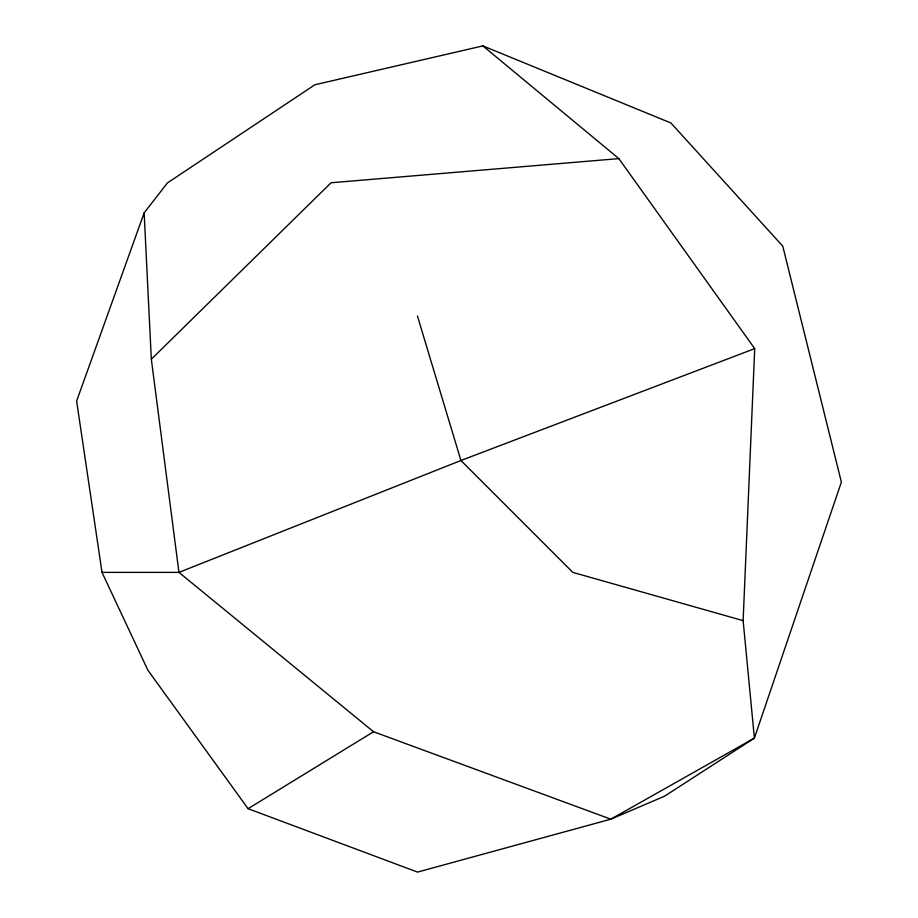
<?xml version="1.0" encoding="UTF-8"?>
<svg xmlns="http://www.w3.org/2000/svg" width="918" height="918" viewBox="0 0 918 918"><rect width="100%" height="100%" fill="white"/><g stroke="black" fill="none" stroke-linecap="round" stroke-linejoin="round"><path stroke-width="1.38" d="M102.013 572.384L178.953 572.384L373.546 731.749L610.837 819.177L754.389 738.106L743.132 620.637L754.711 348.622L618.858 158.619L482.879 45.9L314.897 84.766L167.466 182.889L144.137 212.873L76.63 401.063L102.013 572.384L147.913 670.255L248.089 808.689L417.518 872.1L610.837 819.177L664.643 796.147L754.389 738.106L841.37 482.088L782.767 246.15L670.897 122.966L482.879 45.9M754.711 348.622L460.928 460.503L178.953 572.384L151.332 359.213L331.065 182.762L618.858 158.619M248.089 808.689L373.546 731.749M743.132 620.637L572.809 572.384L460.928 460.503L417.438 315.976M144.137 212.873L151.332 359.213"/></g></svg>
